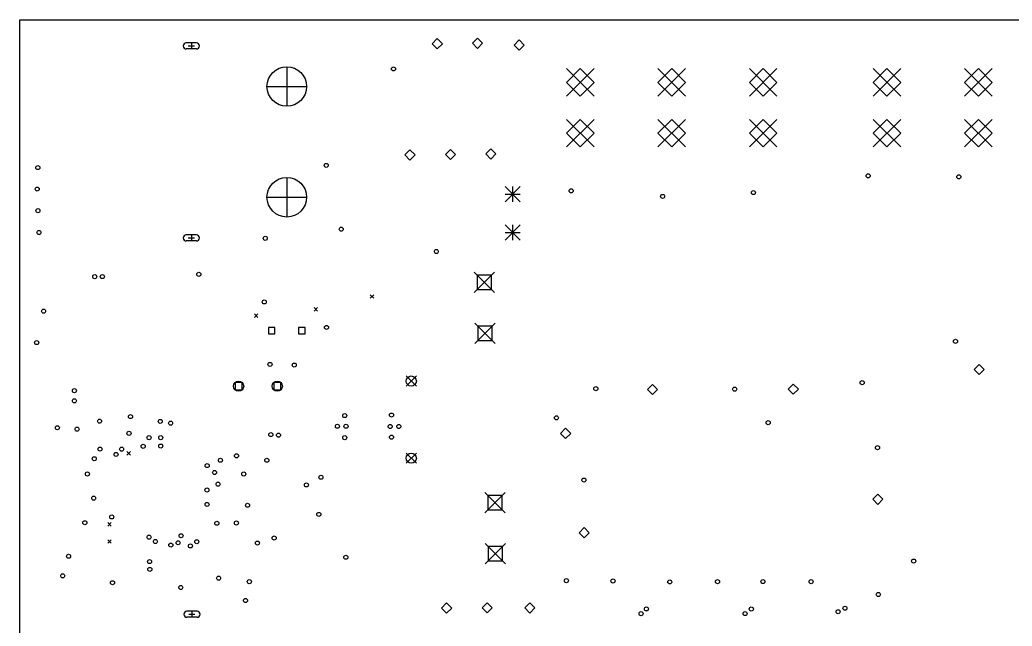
# Model space of a CAD drawing. Extents: x 148 to 350, y -219 to -100.
# Drawn here: x 150 to 247.7, y -159.7 to -100 of the extents above; entities that cross this region are included whole.
import ezdxf

# ---------------------------------------------------------------- set-up
doc = ezdxf.new("R2010")
doc.units = 0
doc.layers.add('BLACK', color=7, linetype='CONTINUOUS')

msp = doc.modelspace()

# ---------------------------------------------------------------- linework, layer by layer
at = {"layer": 'BLACK', "linetype": 'CONTINUOUS'}
for p, q in [((150, -100), (350, -100)), ((150, -180), (150, -100)), ((167.39, -102.26), (166.39, -102.26)), ((166.59, -102.56), (167.19, -102.56)), ((166.89, -102.26), (166.89, -102.86)), ((191.115, -101.851), (190.615, -102.351)), ((190.615, -102.351), (191.115, -102.851)), ((191.615, -102.351), (191.115, -101.851)), ((191.115, -102.851), (191.615, -102.351)), ((195.072, -101.809), (194.572, -102.309)), ((194.572, -102.309), (195.072, -102.809)), ((195.572, -102.309), (195.072, -101.809)), ((195.072, -102.809), (195.572, -102.309)), ((199.175, -101.975), (198.675, -102.475)), ((198.675, -102.475), (199.175, -102.975)), ((199.675, -102.475), (199.175, -101.975)), ((199.175, -102.975), (199.675, -102.475)), ((167.39, -102.86), (166.39, -102.86)), ((176.29, -104.61), (176.29, -108.51)), ((203.85, -104.8), (206.55, -107.5)), ((206.55, -104.8), (203.85, -107.5)), ((205.2, -104.8), (203.85, -106.15)), ((206.55, -106.15), (205.2, -104.8)), ((212.85, -104.8), (215.55, -107.5)), ((215.55, -104.8), (212.85, -107.5)), ((214.2, -104.8), (212.85, -106.15)), ((215.55, -106.15), (214.2, -104.8)), ((221.85, -104.8), (224.55, -107.5)), ((224.55, -104.8), (221.85, -107.5)), ((223.2, -104.8), (221.85, -106.15)), ((224.55, -106.15), (223.2, -104.8)), ((234.05, -104.8), (236.75, -107.5)), ((236.75, -104.8), (234.05, -107.5)), ((235.4, -104.8), (234.05, -106.15)), ((236.75, -106.15), (235.4, -104.8)), ((243.05, -104.8), (245.75, -107.5)), ((245.75, -104.8), (243.05, -107.5)), ((244.4, -104.8), (243.05, -106.15)), ((245.75, -106.15), (244.4, -104.8)), ((203.85, -106.15), (205.2, -107.5)), ((205.2, -107.5), (206.55, -106.15)), ((212.85, -106.15), (214.2, -107.5)), ((214.2, -107.5), (215.55, -106.15)), ((221.85, -106.15), (223.2, -107.5)), ((223.2, -107.5), (224.55, -106.15)), ((234.05, -106.15), (235.4, -107.5)), ((235.4, -107.5), (236.75, -106.15)), ((243.05, -106.15), (244.4, -107.5)), ((244.4, -107.5), (245.75, -106.15)), ((174.34, -106.56), (178.24, -106.56)), ((203.85, -109.8), (206.55, -112.5)), ((206.55, -109.8), (203.85, -112.5)), ((205.2, -109.8), (203.85, -111.15)), ((206.55, -111.15), (205.2, -109.8)), ((212.85, -109.8), (215.55, -112.5)), ((215.55, -109.8), (212.85, -112.5)), ((214.2, -109.8), (212.85, -111.15)), ((215.55, -111.15), (214.2, -109.8)), ((221.85, -109.8), (224.55, -112.5)), ((224.55, -109.8), (221.85, -112.5)), ((223.2, -109.8), (221.85, -111.15)), ((224.55, -111.15), (223.2, -109.8)), ((234.05, -109.8), (236.75, -112.5)), ((236.75, -109.8), (234.05, -112.5)), ((235.4, -109.8), (234.05, -111.15)), ((236.75, -111.15), (235.4, -109.8)), ((243.05, -109.8), (245.75, -112.5)), ((245.75, -109.8), (243.05, -112.5)), ((244.4, -109.8), (243.05, -111.15)), ((245.75, -111.15), (244.4, -109.8)), ((203.85, -111.15), (205.2, -112.5)), ((205.2, -112.5), (206.55, -111.15)), ((212.85, -111.15), (214.2, -112.5)), ((214.2, -112.5), (215.55, -111.15)), ((221.85, -111.15), (223.2, -112.5)), ((223.2, -112.5), (224.55, -111.15)), ((234.05, -111.15), (235.4, -112.5)), ((235.4, -112.5), (236.75, -111.15)), ((243.05, -111.15), (244.4, -112.5)), ((244.4, -112.5), (245.75, -111.15)), ((188.425, -112.8), (187.925, -113.3)), ((187.925, -113.3), (188.425, -113.8)), ((188.925, -113.3), (188.425, -112.8)), ((188.425, -113.8), (188.925, -113.3)), ((192.41, -112.749), (191.91, -113.249)), ((191.91, -113.249), (192.41, -113.749)), ((192.91, -113.249), (192.41, -112.749)), ((192.41, -113.749), (192.91, -113.249)), ((196.388, -112.702), (195.888, -113.202)), ((195.888, -113.202), (196.388, -113.702)), ((196.888, -113.202), (196.388, -112.702)), ((196.388, -113.702), (196.888, -113.202)), ((176.29, -115.51), (176.29, -119.41)), ((197.786, -116.404), (199.286, -117.904)), ((199.286, -116.404), (197.786, -117.904)), ((197.786, -117.154), (199.286, -117.154)), ((198.536, -116.404), (198.536, -117.904)), ((174.34, -117.46), (178.24, -117.46)), ((197.786, -120.189), (199.286, -121.689)), ((199.286, -120.189), (197.786, -121.689)), ((198.536, -120.189), (198.536, -121.689)), ((167.39, -121.16), (166.39, -121.16)), ((166.89, -121.16), (166.89, -121.76)), ((197.786, -120.939), (199.286, -120.939)), ((167.39, -121.76), (166.39, -121.76)), ((166.59, -121.46), (167.19, -121.46)), ((194.75, -124.84), (196.75, -126.84)), ((196.75, -124.84), (194.75, -126.84)), ((196.457, -125.133), (195.043, -125.133)), ((195.043, -125.133), (195.043, -126.547)), ((196.457, -126.547), (196.457, -125.133)), ((195.043, -126.547), (196.457, -126.547)), ((184.5, -127.05), (184.85, -127.4)), ((184.85, -127.05), (184.5, -127.4)), ((173.1, -128.95), (173.45, -129.299)), ((173.45, -128.95), (173.1, -129.299)), ((178.975, -128.325), (179.325, -128.675)), ((179.325, -128.325), (178.975, -128.675)), ((194.8, -129.84), (196.8, -131.84)), ((196.8, -129.84), (194.8, -131.84)), ((175.118, -130.282), (174.482, -130.282)), ((174.482, -130.282), (174.482, -130.918)), ((174.482, -130.918), (175.118, -130.918)), ((175.118, -130.918), (175.118, -130.282)), ((178.093, -130.282), (177.457, -130.282)), ((177.457, -130.282), (177.457, -130.918)), ((177.457, -130.918), (178.093, -130.918)), ((178.093, -130.918), (178.093, -130.282)), ((196.507, -130.133), (195.093, -130.133)), ((195.093, -130.133), (195.093, -131.547)), ((196.507, -131.547), (196.507, -130.133)), ((195.093, -131.547), (196.507, -131.547)), ((244.48, -133.92), (243.98, -134.42)), ((243.98, -134.42), (244.48, -134.92)), ((244.98, -134.42), (244.48, -133.92)), ((244.48, -134.92), (244.98, -134.42)), ((171.899, -135.706), (171.191, -135.706)), ((171.191, -135.706), (171.191, -136.414)), ((171.899, -136.414), (171.899, -135.706)), ((175.709, -135.706), (175.001, -135.706)), ((175.001, -135.706), (175.001, -136.414)), ((175.709, -136.414), (175.709, -135.706)), ((188.05, -135.05), (189.05, -136.05)), ((189.05, -135.05), (188.05, -136.05)), ((171.191, -136.414), (171.899, -136.414)), ((175.001, -136.414), (175.709, -136.414)), ((212.3, -135.875), (211.8, -136.375)), ((211.8, -136.375), (212.3, -136.875)), ((212.8, -136.375), (212.3, -135.875)), ((212.3, -136.875), (212.8, -136.375)), ((226.175, -135.85), (225.675, -136.35)), ((225.675, -136.35), (226.175, -136.85)), ((226.675, -136.35), (226.175, -135.85)), ((226.175, -136.85), (226.675, -136.35)), ((203.75, -140.2), (203.25, -140.7)), ((203.25, -140.7), (203.75, -141.2)), ((204.25, -140.7), (203.75, -140.2)), ((203.75, -141.2), (204.25, -140.7)), ((160.55, -142.5), (160.9, -142.85)), ((160.9, -142.5), (160.55, -142.85)), ((188.05, -142.65), (189.05, -143.65)), ((189.05, -142.65), (188.05, -143.65)), ((195.79, -146.53), (197.79, -148.53)), ((197.79, -146.53), (195.79, -148.53)), ((197.497, -146.823), (196.083, -146.823)), ((196.083, -146.823), (196.083, -148.237)), ((197.497, -148.237), (197.497, -146.823)), ((234.5, -146.69), (234, -147.19)), ((234, -147.19), (234.5, -147.69)), ((235, -147.19), (234.5, -146.69)), ((234.5, -147.69), (235, -147.19)), ((196.083, -148.237), (197.497, -148.237)), ((158.65, -149.475), (159, -149.826)), ((159, -149.475), (158.65, -149.826)), ((205.575, -149.975), (205.075, -150.475)), ((205.075, -150.475), (205.575, -150.975)), ((206.075, -150.475), (205.575, -149.975)), ((205.575, -150.975), (206.075, -150.475)), ((158.654, -151.166), (159.004, -151.516)), ((159.004, -151.166), (158.654, -151.516)), ((195.84, -151.53), (197.84, -153.53)), ((197.84, -151.53), (195.84, -153.53)), ((197.547, -151.823), (196.133, -151.823)), ((196.133, -151.823), (196.133, -153.237)), ((197.547, -153.237), (197.547, -151.823)), ((196.133, -153.237), (197.547, -153.237)), ((167.45, -158.2), (166.45, -158.2)), ((166.95, -158.2), (166.95, -158.8)), ((192.034, -157.395), (191.534, -157.895)), ((191.534, -157.895), (192.034, -158.395)), ((192.534, -157.895), (192.034, -157.395)), ((192.034, -158.395), (192.534, -157.895)), ((196.021, -157.379), (195.521, -157.879)), ((195.521, -157.879), (196.021, -158.379)), ((196.521, -157.879), (196.021, -157.379)), ((196.021, -158.379), (196.521, -157.879)), ((200.232, -157.382), (199.732, -157.882)), ((199.732, -157.882), (200.232, -158.382)), ((200.732, -157.882), (200.232, -157.382)), ((200.232, -158.382), (200.732, -157.882)), ((167.45, -158.8), (166.45, -158.8)), ((166.65, -158.5), (167.25, -158.5))]:
    msp.add_line(p, q, dxfattribs=at)
at = {"layer": 'BLACK'}
for centre, radius in [((176.29, -106.56), 1.95), ((186.8, -104.825), 0.2), ((151.77, -114.54), 0.2), ((180.175, -114.325), 0.2), ((233.55, -115.35), 0.2), ((242.475, -115.45), 0.2), ((176.29, -117.46), 1.95), ((151.71, -116.66), 0.2), ((204.3, -116.825), 0.2), ((213.3, -117.375), 0.2), ((222.25, -117), 0.2), ((151.78, -118.78), 0.2), ((151.88, -120.93), 0.2), ((181.65, -120.6), 0.2), ((174.169, -121.505), 0.2), ((191.025, -122.8), 0.2), ((157.375, -125.276), 0.2), ((158.124, -125.273), 0.2), ((167.625, -125.05), 0.2), ((174.071, -127.761), 0.2), ((152.34, -128.67), 0.2), ((180.2, -130.275), 0.2), ((151.654, -131.769), 0.2), ((242.15, -131.64), 0.2), ((174.64, -133.91), 0.2), ((177.025, -133.975), 0.2), ((171.545, -136.06), 0.5), ((175.355, -136.06), 0.5), ((188.55, -135.55), 0.5), ((232.96, -135.71), 0.2), ((155.375, -136.5), 0.2), ((206.725, -136.3), 0.2), ((220.4, -136.35), 0.2), ((155.375, -137.5), 0.2), ((182, -138.95), 0.2), ((186.6, -138.9), 0.2), ((157.85, -139.5), 0.2), ((160.9, -139.05), 0.2), ((163.825, -139.525), 0.2), ((164.85, -139.7), 0.2), ((202.85, -139.175), 0.2), ((223.7, -139.65), 0.2), ((153.7, -140.15), 0.2), ((155.638, -140.287), 0.2), ((160.75, -140.7), 0.2), ((174.719, -140.819), 0.2), ((175.475, -140.875), 0.2), ((181.275, -140), 0.2), ((182.125, -140), 0.2), ((186.475, -140.025), 0.2), ((187.325, -140.025), 0.2), ((162.724, -141.125), 0.2), ((163.874, -141.125), 0.2), ((182, -141.125), 0.2), ((186.6, -141.075), 0.2), ((157.9, -142.25), 0.2), ((159.475, -142.775), 0.2), ((160.018, -142.259), 0.2), ((162.149, -141.975), 0.2), ((163.874, -141.954), 0.2), ((188.55, -143.15), 0.5), ((234.47, -142.11), 0.2), ((157.326, -143.2), 0.2), ((169.75, -143.35), 0.2), ((171.334, -142.909), 0.2), ((174.325, -143.35), 0.2), ((156.65, -144.7), 0.2), ((168.45, -143.875), 0.2), ((169.175, -144.55), 0.2), ((172.05, -144.7), 0.2), ((169.525, -145.7), 0.2), ((178.225, -145.775), 0.2), ((179.65, -145.025), 0.2), ((205.55, -145.3), 0.2), ((168.425, -146.275), 0.2), ((157.275, -147.076), 0.2), ((168.437, -147.697), 0.2), ((172.425, -147.775), 0.2), ((179.45, -148.675), 0.2), ((156.4, -149.5), 0.2), ((159.05, -148.925), 0.2), ((169.4, -149.55), 0.2), ((171.325, -149.525), 0.2), ((162.73, -150.921), 0.2), ((163.349, -151.344), 0.2), ((165.588, -151.471), 0.2), ((165.877, -150.78), 0.2), ((167.426, -151.366), 0.2), ((173.4, -151.5), 0.2), ((175.05, -151), 0.2), ((164.874, -151.7), 0.2), ((166.8, -151.78), 0.2), ((154.8, -152.8), 0.2), ((162.775, -153.325), 0.2), ((182.105, -152.895), 0.2), ((238.03, -153.27), 0.2), ((162.8, -154.089), 0.2), ((154.225, -154.725), 0.2), ((159.125, -155.4), 0.2), ((169.575, -154.95), 0.2), ((172.6, -155.3), 0.2), ((203.83, -155.2), 0.2), ((208.42, -155.23), 0.2), ((214.01, -155.32), 0.2), ((218.71, -155.3), 0.2), ((223.18, -155.29), 0.2), ((227.93, -155.3), 0.2), ((165.85, -155.875), 0.2), ((234.55, -156.56), 0.2), ((172.225, -157.15), 0.2), ((211.18, -158.45), 0.2), ((211.71, -157.98), 0.2), ((221.43, -158.44), 0.2), ((222.04, -157.99), 0.2), ((230.59, -158.26), 0.2), ((231.26, -157.91), 0.2)]:
    msp.add_circle(centre, radius, dxfattribs=at)
for centre, start, end in [((166.39, -102.56), 450, 630), ((167.39, -102.56), 270, 450), ((166.39, -121.46), 450, 630), ((167.39, -121.46), 270, 450), ((166.45, -158.5), 450, 630), ((167.45, -158.5), 270, 450)]:
    msp.add_arc(centre, 0.3, start, end, dxfattribs=at)

doc.saveas('drawing.dxf')
